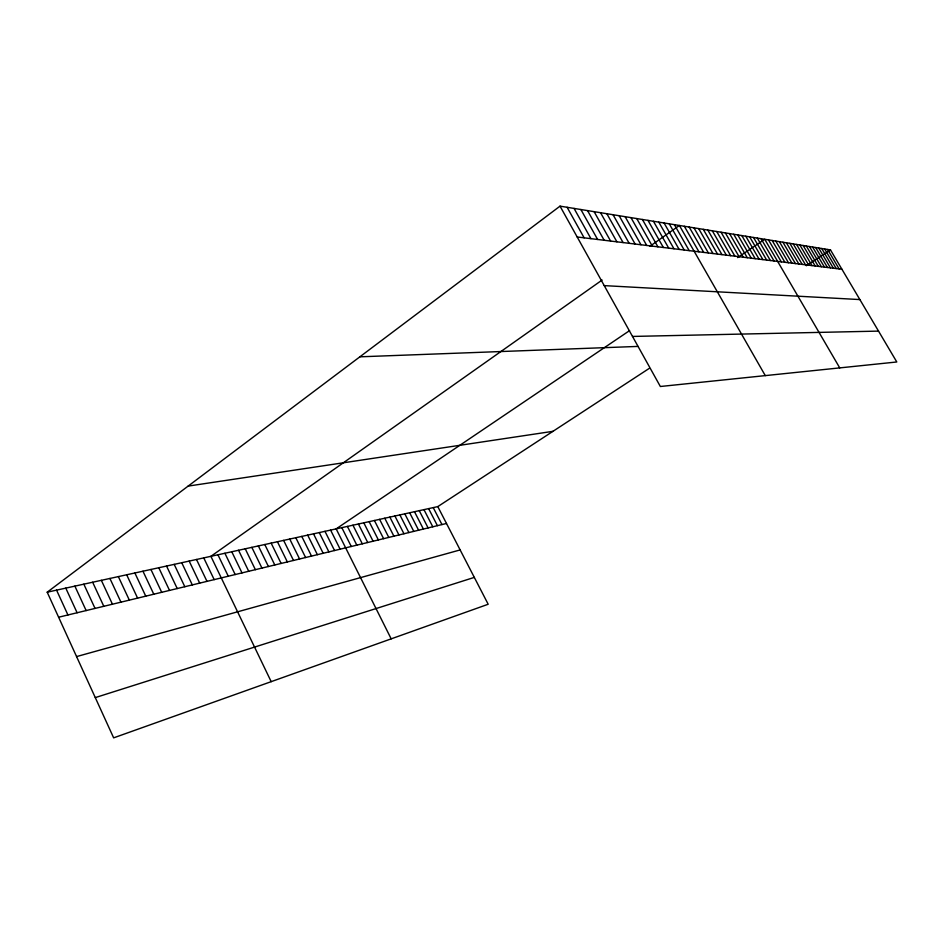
<?xml version="1.0" encoding="UTF-8"?>
<svg xmlns="http://www.w3.org/2000/svg" width="944" height="944" viewBox="0 0 944 944"><rect width="100%" height="100%" fill="white"/><g stroke="black" fill="none" stroke-linecap="round" stroke-linejoin="round"><path stroke-width="1.42" d="M47.2 592.195L437.792 506.609L488.178 604.254L113.646 737.854L47.2 592.195L560.028 206.146L830.496 249.936L896.8 361.977L660.352 386.497L560.028 206.146M602.119 280.049L210.89 556.323L271.188 681.662M649.956 246.266L679.397 225.474L765.277 375.618M629.589 330.612L336.158 528.876L391.182 638.852M737.618 257.618L764.746 239.292L839.747 367.9M437.792 506.609L649.189 368.431M806.318 265.736L830.496 249.936M95.285 697.604L474.313 577.398M76.582 656.587L460.141 549.927M58.622 617.223L446.488 523.472M188.127 486.101L552.96 431.325M359.865 356.82L637.991 346.413M632.504 336.442L878.534 331.108M604.231 285.619L859.866 299.578M577.173 236.979L841.918 269.241M827.605 249.464L839.098 268.898M824.678 248.992L836.242 268.556M821.728 248.52L833.351 268.202M818.719 248.024L830.425 267.848M815.687 247.54L827.451 267.482M812.607 247.033L824.442 267.117M809.48 246.537L821.386 266.739M806.318 246.018L818.295 266.361M803.12 245.499L815.168 265.984M799.863 244.98L811.982 265.594M796.571 244.437L808.76 265.205M793.231 243.906L805.503 264.804M789.845 243.351L802.188 264.403M786.411 242.797L798.836 263.99M782.93 242.23L795.426 263.577M779.39 241.664L791.969 263.164M775.815 241.086L788.464 262.727M772.168 240.496L784.912 262.302M768.487 239.894L781.302 261.854M761.053 238.69L774.045 260.969M757.324 238.089L770.387 260.532M753.524 237.475L766.67 260.072M749.678 236.85L762.905 259.612M745.772 236.224L759.082 259.152M741.807 235.575L755.212 258.68M737.783 234.926L751.271 258.196M733.7 234.265L747.282 257.712M729.559 233.593L743.223 257.216M725.346 232.908L739.105 256.721M721.063 232.224L734.916 256.202M716.732 231.516L730.668 255.682M712.319 230.808L726.361 255.163M707.835 230.076L721.971 254.632M703.28 229.345L717.523 254.089M698.666 228.59L712.991 253.535M693.958 227.834L708.389 252.968M689.191 227.056L703.717 252.402M684.329 226.277L698.961 251.824M674.382 224.66L689.214 250.632M669.272 223.834L684.223 250.03M664.08 222.996L679.137 249.405M658.806 222.135L673.969 248.779M653.437 221.274L668.706 248.13M647.973 220.389L663.361 247.481M642.404 219.48L657.909 246.821M636.752 218.571L652.363 246.148M630.981 217.639L646.723 245.452M625.117 216.683L640.976 244.756M619.146 215.716L635.123 244.048M613.057 214.736L629.164 243.316M606.862 213.733L623.087 242.573M600.549 212.707L616.904 241.817M594.118 211.668L610.591 241.05M587.557 210.606L604.172 240.272M580.879 209.521L597.623 239.469M574.058 208.423L590.932 238.655M567.108 207.291L584.124 237.829M433.225 507.601L441.969 524.569M428.623 508.615L437.402 525.666M423.962 509.63L432.777 526.787M419.254 510.669L428.104 527.908M414.487 511.707L423.384 529.053M409.672 512.769L418.605 530.209M404.811 513.831L413.779 531.378M399.89 514.905L408.894 532.558M394.911 516.002L403.949 533.749M389.872 517.1L398.946 534.965M384.774 518.221L393.896 536.18M379.618 519.353L388.786 537.419M374.414 520.486L383.606 538.67M369.139 521.643L378.379 539.933M363.806 522.811L373.081 541.207M358.401 524.003L367.723 542.505M352.938 525.194L362.307 543.815M347.416 526.41L356.82 545.148M341.822 527.637L351.262 546.482M330.601 530.091L340.135 549.184M324.972 531.33L334.542 550.529M319.273 532.569L328.89 551.898M313.514 533.832L323.167 553.278M307.685 535.118L317.385 554.671M301.773 536.404L311.52 556.087M295.802 537.714L305.585 557.526M289.749 539.048L299.578 558.978M283.625 540.381L293.501 560.453M277.43 541.738L287.354 561.94M271.152 543.119L281.111 563.438M264.792 544.511L274.798 564.972M258.349 545.927L268.415 566.518M251.836 547.355L261.936 568.076M245.228 548.794L255.376 569.669M238.537 550.269L248.732 571.273M231.764 551.744L242.006 572.89M224.896 553.255L235.186 574.542M217.934 554.777L228.271 576.218M203.751 557.892L214.182 579.616M196.505 559.473L206.984 581.362M189.166 561.078L199.691 583.121M181.732 562.718L192.305 584.902M174.192 564.37L184.812 586.72M166.545 566.046L177.224 588.549M158.793 567.745L169.519 590.413M150.934 569.468L161.707 592.301M142.957 571.214L153.789 594.213M134.874 572.984L145.754 596.16M126.673 574.778L137.6 598.13M118.354 576.607L129.34 600.124M109.917 578.448L120.95 602.154M101.35 580.324L112.442 604.207M92.654 582.236L103.805 606.296M83.839 584.171L95.037 608.42M74.883 586.13L86.14 610.567M65.797 588.124L77.101 612.75M56.569 590.142L67.933 614.969"/></g></svg>
